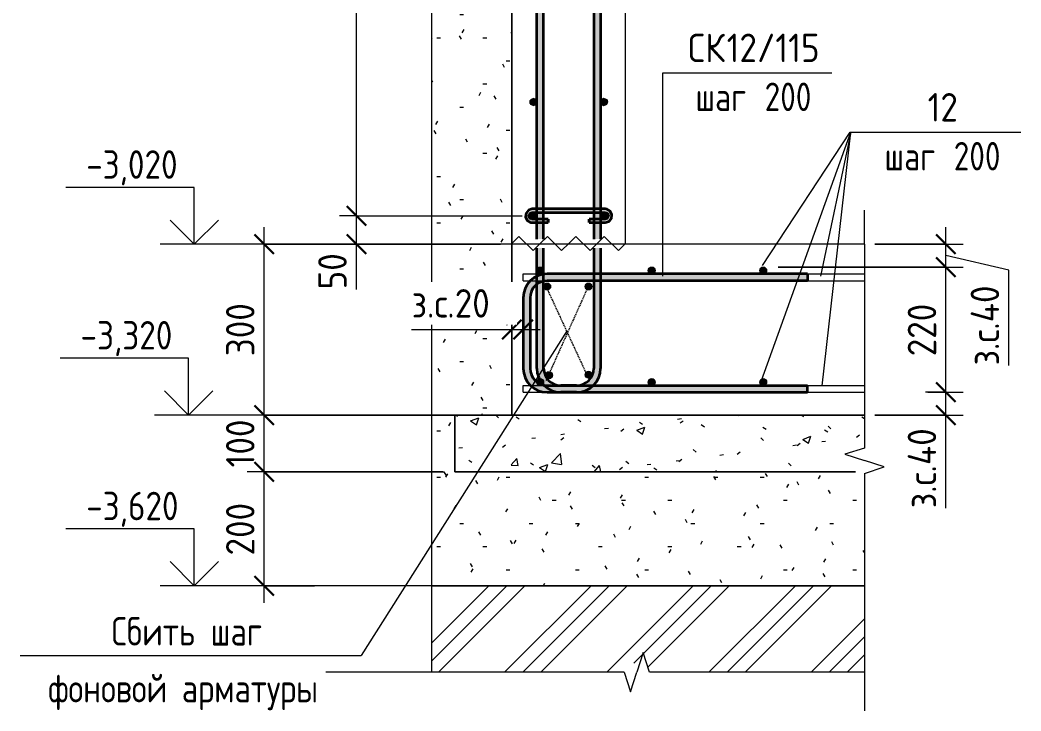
# Model space of a CAD drawing. Header units: millimetres. Extents: x -6516 to 17647, y -4389 to 6814.
# Drawn here: x 13335 to 15095, y -3840 to -2626 of the extents above; entities that cross this region are included whole.
import ezdxf

# ---------------------------------------------------------------- set-up
doc = ezdxf.new("R2010")
doc.units = ezdxf.units.MM
doc.linetypes.add('01 Штриховая _2 мм_', pattern=[3, 2, -1])
for name, color, linetype, lineweight in [('AA_Dim', 7, 'Continuous', 9), ('AA_Dim-20', 7, 'Continuous', 9), ('AA_Linii', 7, 'Continuous', 9), ('AA_Oformlenie', 7, 'Continuous', 9), ('AA_Vinoska', 7, 'Continuous', 9), ('AA_Visotnaya otmetka', 7, 'Continuous', 9), ('AF_Perekritie', 7, 'Continuous', 60), ('AF_Perekritie_Грунт', 253, 'Continuous', 20), ('AF_Stena_Опалубка', 253, 'Continuous', 20), ('KR_Armatura', 7, 'Continuous', 20), ('KR_Armatura_Tonkie', 7, 'Continuous', 20), ('KR_Fundament', 7, 'Continuous', 20), ('Генплан', 7, 'Continuous', 9)]:
    doc.layers.add(name, color=color, linetype=linetype, lineweight=lineweight)
doc.styles.add('GOST Common', font='GOST_Common.ttf', dxfattribs={"width": 0.85, "height": 50})
doc.styles.add('ISOCPEUR_1', font='isocpeur.TTF', dxfattribs={"width": 0.9, "height": 50})
doc.styles.add('ISOCPEUR_2', font='isocpeur.TTF', dxfattribs={"width": 0.85, "height": 50})
doc.styles.add('ISOCPEUR_3', font='isocpeur.TTF', dxfattribs={"width": 0.8, "height": 50})
doc.dimstyles.new('00_Точн_3_знака__прозр_', dxfattribs={"dimscale": 304.8, "dimtxt": 50.137748, "dimasz": 0.111549, "dimexe": 0.098425, "dimexo": 0.065617, "dimgap": 0.006562, "dimtad": 1, "dimdec": 3, "dimrnd": 0.001, "dimdsep": 46, "dimtxsty": 'ISOCPEUR_1', "dimblk1": 'OBLIQUE', "dimblk2": 'OBLIQUE', "dimsah": 1, "dimcen": 0.09, "dimdle": 0.098425, "dimazin": 0, "dimtfac": 1, "dimtdec": 4, "dimtix": 1, "dimtmove": 1, "dimatfit": 3, "dimfxl": 1, "dimtvp": 1, "dimtolj": 1, "dimtzin": 0, "dimlwd": 18, "dimlwe": 18, "dimarcsym": 2})
doc.dimstyles.new('00_Точн_3_знака__прозр__1', dxfattribs={"dimscale": 304.8, "dimtxt": 50.137748, "dimasz": 0.111549, "dimexe": 0.098425, "dimexo": 0.065617, "dimgap": 0.006562, "dimtad": 1, "dimdec": 3, "dimrnd": 0.001, "dimdsep": 46, "dimtxsty": 'ISOCPEUR_1', "dimblk1": 'OBLIQUE', "dimblk2": 'OBLIQUE', "dimsah": 1, "dimcen": 0.09, "dimdle": 0.098425, "dimazin": 0, "dimtfac": 1, "dimtdec": 4, "dimtix": 1, "dimtmove": 0, "dimatfit": 3, "dimfxl": 1, "dimtvp": 1, "dimtolj": 1, "dimtzin": 0, "dimlwd": 18, "dimlwe": 18, "dimarcsym": 2})
doc.dimstyles.new('01_Точн_3_знака__непрозр_', dxfattribs={"dimscale": 304.8, "dimtxt": 50.137748, "dimasz": 0.111549, "dimexe": 0.098425, "dimexo": 0.065617, "dimgap": 0.019685, "dimtad": 1, "dimdec": 3, "dimrnd": 0.001, "dimdsep": 46, "dimtxsty": 'ISOCPEUR_1', "dimblk1": 'OBLIQUE', "dimblk2": 'OBLIQUE', "dimsah": 1, "dimcen": 0.09, "dimdle": 0.098425, "dimazin": 0, "dimtfac": 1, "dimtdec": 4, "dimtix": 1, "dimtmove": 1, "dimatfit": 3, "dimfxl": 1, "dimtvp": 1, "dimtfill": 1, "dimtolj": 1, "dimtzin": 0, "dimlwd": 18, "dimlwe": 18, "dimarcsym": 2})
doc.dimstyles.new('05_Округл_1мм__прозр_', dxfattribs={"dimscale": 304.8, "dimtxt": 50.137748, "dimasz": 0.111549, "dimexe": 0.098425, "dimexo": 0.065617, "dimgap": 0.006562, "dimtad": 1, "dimdec": 0, "dimdsep": 46, "dimtxsty": 'ISOCPEUR_1', "dimblk1": 'OBLIQUE', "dimblk2": 'OBLIQUE', "dimsah": 1, "dimcen": 0.09, "dimdle": 0.098425, "dimazin": 0, "dimtfac": 1, "dimtdec": 4, "dimtix": 1, "dimtmove": 0, "dimatfit": 3, "dimfxl": 1, "dimtvp": 1, "dimtolj": 1, "dimtzin": 0, "dimlwd": 18, "dimlwe": 18, "dimarcsym": 2})
doc.dimstyles.new('05_Округл_1мм__прозр__1', dxfattribs={"dimscale": 304.8, "dimtxt": 50.137748, "dimasz": 0.111549, "dimexe": 0.098425, "dimexo": 0.065617, "dimgap": 0.006562, "dimtad": 1, "dimdec": 0, "dimdsep": 46, "dimtxsty": 'ISOCPEUR_1', "dimblk1": 'OBLIQUE', "dimblk2": 'OBLIQUE', "dimsah": 1, "dimcen": 0.09, "dimdle": 0.098425, "dimazin": 0, "dimtfac": 1, "dimtdec": 4, "dimtix": 1, "dimtmove": 1, "dimatfit": 3, "dimfxl": 1, "dimtvp": 1, "dimtolj": 1, "dimtzin": 0, "dimlwd": 18, "dimlwe": 18, "dimarcsym": 2})

# ---------------------------------------------------------------- blocks, each defined once
blk = doc.blocks.new('Грунт - Грунт-3679763-КР_РЗ_Арм_3')
at = {"layer": 'Генплан'}
h = blk.add_hatch(dxfattribs=at)
h.set_pattern_fill('FP_17', color=256, style=0, pattern_type=2)
h.set_pattern_definition([(45, (-23618.24, -300), (-89.8026, 89.8026), []), (45, (-23586.49, -300), (0, 179.605), []), (45, (-23649.99, -300), (0, 179.605), [])])
h.paths.add_polyline_path([(-22610.4, -3771.9), (-22272.6, -3771.9), (-22272.6, -3756.2), (-22250.1, -3756.2), (-22250.1, -3771.9), (-22239.1, -3737.2), (-22228.1, -3771.9), (-21850.1, -3771.9), (-21850.1, -3620), (-22610.4, -3620), (-22610.4, -3744.5)])
blk.add_line((-21850.1, -3620), (-22610.4, -3620), dxfattribs=at)
blk = doc.blocks.new('350_Шпилька массив _НесАрм_РабПлоск_ - 350_Шпилька массив _НесАрм_РабПлоск_-3968515-КР_РЗ_Арм_3')
at = {"layer": 'KR_Armatura_Tonkie', "lineweight": 35}
for points in [[(-22434.1, -2981.9), (-22434.1, -2976), (-22439.3, -2973), (-22439.3, -2967), (-22434.1, -2963.9), (-22434.1, -2958.2), (-22437.7, -2959.5), (-22442.5, -2961.6), (-22446.1, -2970), (-22442.5, -2978.5), (-22434.9, -2981.6)], [(-22344.4, -2964), (-22306.1, -2963.9), (-22306.1, -2958), (-22434.1, -2958.2), (-22434.1, -2964), (-22409.1, -2964)], [(-22306.1, -2981.9), (-22302.2, -2980.4), (-22297.6, -2978.5), (-22294.1, -2970), (-22297.6, -2961.6), (-22306.1, -2958.2), (-22306.1, -2964), (-22300.9, -2967), (-22300.9, -2973), (-22306.1, -2976.2), (-22306.1, -2981.6)], [(-22414.1, -2982), (-22406.3, -2981.9), (-22406.3, -2976), (-22434.1, -2976.2), (-22434.1, -2982), (-22426.1, -2982)], [(-22326.1, -2982), (-22306.1, -2981.9), (-22306.1, -2976), (-22333.8, -2976.2), (-22333.8, -2982)]]:
    blk.add_hatch(color=256, dxfattribs=at).paths.add_polyline_path(points)
for p, q in [((-22426.1, -2958), (-22434.1, -2958)), ((-22434.1, -2964), (-22426.1, -2964)), ((-22414.1, -2958), (-22426.1, -2958)), ((-22426.1, -2964), (-22414.1, -2964)), ((-22326.1, -2958), (-22414.1, -2958)), ((-22414.1, -2964), (-22326.1, -2964)), ((-22314.1, -2958), (-22326.1, -2958)), ((-22326.1, -2964), (-22314.1, -2964)), ((-22306.1, -2958), (-22314.1, -2958)), ((-22314.1, -2964), (-22306.1, -2964)), ((-22426.1, -2976), (-22434.1, -2976)), ((-22434.1, -2982), (-22426.1, -2982)), ((-22414.1, -2976), (-22426.1, -2976)), ((-22426.1, -2982), (-22414.1, -2982)), ((-22406.3, -2976), (-22414.1, -2976)), ((-22414.1, -2982), (-22406.3, -2982)), ((-22406.3, -2976), (-22406.3, -2982)), ((-22406.3, -2980.4), (-22406.3, -2976.2)), ((-22406.3, -2981.9), (-22406.3, -2980.5)), ((-22326.1, -2976), (-22333.8, -2976)), ((-22333.8, -2982), (-22333.8, -2976)), ((-22333.8, -2976.2), (-22333.8, -2980.4)), ((-22333.8, -2980.5), (-22333.8, -2981.9)), ((-22333.8, -2982), (-22326.1, -2982)), ((-22314.1, -2976), (-22326.1, -2976)), ((-22326.1, -2982), (-22314.1, -2982)), ((-22306.1, -2976), (-22314.1, -2976)), ((-22314.1, -2982), (-22306.1, -2982))]:
    blk.add_line(p, q, dxfattribs=at)
at = {"layer": 'KR_Armatura_Tonkie', "lineweight": 35, "flags": 128}
for points in [[(-22434.1, -2958), (-22440.6, -2960), (-22445, -2965.1), (-22445.9, -2971.9), (-22443, -2978), (-22437.3, -2981.6), (-22434.1, -2982)], [(-22434.1, -2976), (-22438.4, -2974.2), (-22440.1, -2969.7), (-22438, -2965.5), (-22434.1, -2964)], [(-22306.1, -2982), (-22299.5, -2980.1), (-22295.1, -2975), (-22294.2, -2968.2), (-22297.1, -2962.1), (-22302.8, -2958.5), (-22306.1, -2958)], [(-22306.1, -2964), (-22301.7, -2965.9), (-22300.1, -2970.4), (-22302.2, -2974.6), (-22306.1, -2976)]]:
    blk.add_lwpolyline(points, dxfattribs=at)
blk = doc.blocks.new('011_ЛинияОбрыва _ЭлУзла_Линия_ - Тип 1-3964030-КР_РЗ_Арм_3')
at = {"layer": 'AA_Oformlenie'}
blk.add_line((-22610.4, -3771.9), (-22610.4, -1998.2), dxfattribs=at)
blk = doc.blocks.new('011_ЛинияОбрыва _ЭлУзла_Линия_ - Тип 1-3824937-КР_РЗ_Арм_3')
at = {"layer": 'AA_Oformlenie'}
for p, q in [((-22272.6, -3771.9), (-22770.1, -3771.9)), ((-21850.1, -3771.9), (-22228.1, -3771.9))]:
    blk.add_line(p, q, dxfattribs=at)
blk = doc.blocks.new('011_ЛинияОбрыва _ЭлУзла_Линия_ - Тип 1-3964239-КР_РЗ_Арм_3')
at = {"layer": 'AA_Oformlenie'}
for p, q in [((-21850.1, -3020), (-21850.1, -3378)), ((-21850.1, -3422.5), (-21850.1, -3780))]:
    blk.add_line(p, q, dxfattribs=at)
blk = doc.blocks.new('Последовательность узлов - 3мм масшт20 маскировка-904226-КР_РЗ_Арм_3')
at = {"layer": 'AA_Oformlenie'}
for p, q in [((-22470.1, -3018.8), (-22457.6, -3006.2)), ((-22457.6, -3006.2), (-22432.6, -3031.2)), ((-22420.1, -3018.8), (-22407.6, -3006.2)), ((-22407.6, -3006.2), (-22382.6, -3031.2)), ((-22370.1, -3018.8), (-22357.6, -3006.2)), ((-22357.6, -3006.2), (-22332.6, -3031.2)), ((-22320.1, -3018.8), (-22307.6, -3006.2)), ((-22307.6, -3006.2), (-22282.6, -3031.2)), ((-22420.1, -3018.8), (-22432.6, -3031.2)), ((-22370.1, -3018.8), (-22382.6, -3031.2)), ((-22320.1, -3018.8), (-22332.6, -3031.2)), ((-22270.1, -3018.8), (-22282.6, -3031.2))]:
    blk.add_line(p, q, dxfattribs=at)
blk = doc.blocks.new('DIMBLOCK101-КР_РЗ_Арм_3')
at = {"layer": 'AA_Dim-20', "lineweight": 30}
for p, q in [((13926.7, -2970), (13909.7, -2953)), ((13926.7, -2970), (13943.7, -2987)), ((13926.7, -3020), (13909.7, -3003)), ((13926.7, -3020), (13943.7, -3037))]:
    blk.add_line(p, q, dxfattribs=at)
at = {"layer": 'AA_Dim-20', "lineweight": 18}
for p, q in [((13926.7, -2970), (13896.7, -2970)), ((13926.7, -3050), (13926.7, -2970)), ((13926.7, -2970), (14217.9, -2970)), ((13926.7, -3016.9), (13926.7, -2995)), ((13926.7, -3020), (13896.7, -3020)), ((13926.7, -3099.3), (13926.7, -3016.9)), ((13926.7, -3020), (14179.9, -3020))]:
    blk.add_line(p, q, dxfattribs=at)
at = {"layer": 'AA_Dim-20', "color": 0, "lineweight": 18, "insert": (13859.6, -3099.3), "char_height": 50, "width": 74.923, "attachment_point": 1, "rotation": 90, "line_spacing_factor": 1.135194, "style": 'ISOCPEUR_1'}
blk.add_mtext('50', dxfattribs=at)
blk = doc.blocks.new('_None')
blk = doc.blocks.new('DIMBLOCK102-КР_РЗ_Арм_3')
at = {"layer": 'AA_Dim-20', "lineweight": 30}
for p, q in [((13926.7, 130), (13909.7, 147)), ((13926.7, 130), (13943.7, 113)), ((13926.7, 30), (13909.7, 47)), ((13926.7, 30), (13943.7, 13)), ((13926.7, -2970), (13909.7, -2953)), ((13926.7, -2970), (13943.7, -2987))]:
    blk.add_line(p, q, dxfattribs=at)
at = {"layer": 'AA_Dim-20', "lineweight": 18}
for p, q in [((13926.7, 130), (13896.7, 130)), ((13926.7, 130), (14217.9, 130)), ((13926.7, 30), (13896.7, 30)), ((13926.7, -2970), (13926.7, 30)), ((13926.7, 30), (14217.9, 30)), ((13926.7, -2970), (13896.7, -2970)), ((13926.7, -2970), (14217.9, -2970))]:
    blk.add_line(p, q, dxfattribs=at)
at = {"layer": 'AA_Dim-20', "color": 0, "lineweight": 18, "insert": (13859.6, -1637), "char_height": 50, "width": 400.724, "attachment_point": 1, "rotation": 90, "line_spacing_factor": 1.135194, "style": 'ISOCPEUR_1'}
blk.add_mtext('15х200=3000', dxfattribs=at)
blk = doc.blocks.new('DIMBLOCK106-КР_РЗ_Арм_3')
at = {"layer": 'AA_Dim-20', "lineweight": 30}
for p, q in [((14963.1, -3280), (14946.1, -3263)), ((14963.1, -3280), (14980.1, -3297)), ((14963.1, -3320), (14946.1, -3303)), ((14963.1, -3320), (14980.1, -3337))]:
    blk.add_line(p, q, dxfattribs=at)
at = {"layer": 'AA_Dim-20', "lineweight": 18}
for p, q in [((14963.1, -3280), (14927.1, -3280)), ((14931.1, -3280), (14993.1, -3280)), ((14963.1, -3350), (14963.1, -3280)), ((14963.1, -3316.2), (14963.1, -3300)), ((14838.2, -3320), (14993.1, -3320)), ((14963.1, -3320), (14838.2, -3320)), ((14963.1, -3483.7), (14963.1, -3316.2))]:
    blk.add_line(p, q, dxfattribs=at)
at = {"layer": 'AA_Dim-20', "color": 0, "lineweight": 18, "insert": (14895.9, -3483.7), "char_height": 50, "width": 177.09, "attachment_point": 1, "rotation": 90, "line_spacing_factor": 1.135194, "style": 'ISOCPEUR_1'}
blk.add_mtext('з.с.40', dxfattribs=at)
blk = doc.blocks.new('_Oblique')
at = {"color": 0, "linetype": 'ByBlock', "lineweight": -2}
blk.add_line((-0.5, -0.5), (0.5, 0.5), dxfattribs=at)
blk = doc.blocks.new('DIMBLOCK107-КР_РЗ_Арм_3')
at = {"layer": 'AA_Dim-20', "lineweight": 30}
for p, q in [((14963.1, -3060), (14946.1, -3043)), ((14963.1, -3060), (14980.1, -3077)), ((14963.1, -3280), (14946.1, -3263)), ((14963.1, -3280), (14980.1, -3297))]:
    blk.add_line(p, q, dxfattribs=at)
at = {"layer": 'AA_Dim-20', "lineweight": 18}
for p, q in [((14667.9, -3060), (14993.1, -3060)), ((14963.1, -3060), (14667.9, -3060)), ((14963.1, -3280), (14963.1, -3060)), ((14963.1, -3280), (14927.1, -3280)), ((14931.1, -3280), (14993.1, -3280))]:
    blk.add_line(p, q, dxfattribs=at)
at = {"layer": 'AA_Dim-20', "color": 0, "lineweight": 18, "insert": (14895.9, -3216.8), "char_height": 50, "width": 112.384, "attachment_point": 1, "rotation": 90, "line_spacing_factor": 1.135194, "style": 'ISOCPEUR_1'}
blk.add_mtext('220', dxfattribs=at)
blk = doc.blocks.new('DIMBLOCK108-КР_РЗ_Арм_3')
at = {"layer": 'AA_Dim-20', "lineweight": 18}
for p, q in [((14963.1, -3060), (14963.1, -2990)), ((14838.2, -3020), (14993.1, -3020)), ((14963.1, -3020), (14838.2, -3020)), ((15073.7, -3065.3), (14963.1, -3040)), ((14667.9, -3060), (14993.1, -3060)), ((14963.1, -3060), (14667.9, -3060)), ((15073.7, -3232.8), (15073.7, -3065.3))]:
    blk.add_line(p, q, dxfattribs=at)
at = {"layer": 'AA_Dim-20', "lineweight": 30}
for p, q in [((14963.1, -3020), (14946.1, -3003)), ((14963.1, -3020), (14980.1, -3037)), ((14963.1, -3060), (14946.1, -3043)), ((14963.1, -3060), (14980.1, -3077))]:
    blk.add_line(p, q, dxfattribs=at)
at = {"layer": 'AA_Dim-20', "color": 0, "lineweight": 18, "insert": (15006.6, -3232.8), "char_height": 50, "width": 177.09, "attachment_point": 1, "rotation": 90, "line_spacing_factor": 1.135194, "style": 'ISOCPEUR_1'}
blk.add_mtext('з.с.40', dxfattribs=at)
blk = doc.blocks.new('DIMBLOCK109-КР_РЗ_Арм_3')
at = {"layer": 'AA_Dim-20', "lineweight": 30}
for p, q in [((13764.6, -3420), (13747.6, -3403)), ((13764.6, -3420), (13781.6, -3437)), ((13764.6, -3620), (13747.6, -3603)), ((13764.6, -3620), (13781.6, -3637))]:
    blk.add_line(p, q, dxfattribs=at)
at = {"layer": 'AA_Dim-20', "lineweight": 18}
for p, q in [((14079.9, -3420), (13734.6, -3420)), ((13764.6, -3650), (13764.6, -3420)), ((13764.6, -3420), (14079.9, -3420)), ((13849.4, -3620), (13734.6, -3620)), ((13764.6, -3620), (13853.3, -3620))]:
    blk.add_line(p, q, dxfattribs=at)
at = {"layer": 'AA_Dim-20', "color": 0, "lineweight": 18, "insert": (13697.5, -3566.8), "char_height": 50, "width": 112.384, "attachment_point": 1, "rotation": 90, "line_spacing_factor": 1.135194, "style": 'ISOCPEUR_1'}
blk.add_mtext('200', dxfattribs=at)
blk = doc.blocks.new('DIMBLOCK110-КР_РЗ_Арм_3')
at = {"layer": 'AA_Dim-20', "lineweight": 30}
for p, q in [((13764.6, -3320), (13747.6, -3303)), ((13764.6, -3320), (13781.6, -3337)), ((13764.6, -3420), (13747.6, -3403)), ((13764.6, -3420), (13781.6, -3437))]:
    blk.add_line(p, q, dxfattribs=at)
at = {"layer": 'AA_Dim-20', "lineweight": 18}
for p, q in [((14179.9, -3320), (13734.6, -3320)), ((13764.6, -3420), (13764.6, -3320)), ((13764.6, -3320), (14179.9, -3320)), ((14079.9, -3420), (13734.6, -3420)), ((13764.6, -3420), (14079.9, -3420))]:
    blk.add_line(p, q, dxfattribs=at)
at = {"layer": 'AA_Dim-20', "color": 0, "lineweight": 18, "insert": (13697.5, -3412.1), "char_height": 50, "width": 101.032, "attachment_point": 1, "rotation": 90, "line_spacing_factor": 1.135194, "style": 'ISOCPEUR_1'}
blk.add_mtext('100', dxfattribs=at)
blk = doc.blocks.new('DIMBLOCK111-КР_РЗ_Арм_3')
at = {"layer": 'AA_Dim-20', "lineweight": 18}
for p, q in [((13764.6, -3320), (13764.6, -2990)), ((14179.9, -3020), (13734.6, -3020)), ((13764.6, -3020), (14179.9, -3020)), ((14179.9, -3320), (13734.6, -3320)), ((13764.6, -3320), (14179.9, -3320))]:
    blk.add_line(p, q, dxfattribs=at)
at = {"layer": 'AA_Dim-20', "lineweight": 30}
for p, q in [((13764.6, -3020), (13747.6, -3003)), ((13764.6, -3020), (13781.6, -3037)), ((13764.6, -3320), (13747.6, -3303)), ((13764.6, -3320), (13781.6, -3337))]:
    blk.add_line(p, q, dxfattribs=at)
at = {"layer": 'AA_Dim-20', "color": 0, "lineweight": 18, "insert": (13697.5, -3216.8), "char_height": 50, "width": 112.384, "attachment_point": 1, "rotation": 90, "line_spacing_factor": 1.135194, "style": 'ISOCPEUR_1'}
blk.add_mtext('300', dxfattribs=at)
blk = doc.blocks.new('Высотные отметки - Стрелка вверх-400292-КР_РЗ_Арм_3')
at = {"layer": 'AA_Vinoska'}
for p, q in [((-23028.3, -2920), (-23254.3, -2920)), ((-23028.3, -3020), (-23028.3, -2920)), ((-23028.3, -3020), (-23070.7, -2977.6)), ((-23028.3, -3020), (-22985.9, -2977.6)), ((-22968.3, -3020), (-23088.3, -3020))]:
    blk.add_line(p, q, dxfattribs=at)
blk = doc.blocks.new('042_М_Арматуры - Диам длина поз _ Шаг-2260295-КР_РЗ_Арм_3')
at = {"layer": 'AA_Vinoska'}
blk.add_line((-22187.4, -2718.9), (-21907.4, -2718.9), dxfattribs=at)
blk = doc.blocks.new('010_Текст с выноской - Текст 2 строки-3938426-КР_РЗ_Арм_3')
at = {"layer": 'AA_Vinoska'}
blk.add_line((-23334.6, -3742.6), (-22734.6, -3742.6), dxfattribs=at)
blk = doc.blocks.new('DIMBLOCK112-КР_РЗ_Арм_3')
at = {"layer": 'AA_Dim-20', "lineweight": 30}
for p, q in [((14199.9, -3169.9), (14216.9, -3152.9)), ((14219.9, -3169.9), (14236.9, -3152.9)), ((14199.9, -3169.9), (14182.9, -3186.9)), ((14219.9, -3169.9), (14202.9, -3186.9))]:
    blk.add_line(p, q, dxfattribs=at)
at = {"layer": 'AA_Dim-20', "lineweight": 18}
for p, q in [((14199.9, -3165.9), (14199.9, -3199.9)), ((14199.9, -3169.9), (14199.9, -3165.9)), ((14219.9, -3165.9), (14219.9, -3199.9)), ((14219.9, -3169.9), (14219.9, -3165.9)), ((14023.8, -3169.9), (14187.6, -3169.9)), ((14169.9, -3169.9), (14249.9, -3169.9)), ((14187.6, -3169.9), (14209.9, -3169.9))]:
    blk.add_line(p, q, dxfattribs=at)
at = {"layer": 'AA_Dim-20', "color": 0, "lineweight": 18, "insert": (14023.8, -3098.8), "char_height": 50, "width": 172.55, "attachment_point": 1, "line_spacing_factor": 1.135194, "style": 'ISOCPEUR_1', "bg_fill": 3, "box_fill_scale": 1.25, "bg_fill_color": 256, "bg_fill_true_color": 13158600, "bg_fill_transparency": 0}
blk.add_mtext('з.с.20', dxfattribs=at)

msp = doc.modelspace()

# ---------------------------------------------------------------- hatches: boundary and pattern name
at = {"layer": 'AF_Perekritie', "lineweight": 9}
h = msp.add_hatch(dxfattribs=at)
h.set_pattern_fill('FP_18', color=256, style=0, pattern_type=2)
h.set_pattern_definition([(50, (13051.7, -300), (145.7474, -12.7507), [15.24, -167.64]), (355, (13051.7, -300), (-28.194, 152.846), [12.192, -134.112]), (100.451, (13063.84, -301.06), (117.554, 140.094), [12.952, -142.472]), (46.184, (13051.7, -259.36), (216.8635, -33.634), [22.86, -251.46]), (96.636, (13069.77, -262.16), (189.922, 197.942), [19.428, -213.708]), (351.184, (13051.7, -259.36), (189.925, 197.94), [18.288, -201.168]), (21, (13072.01, -269.52), (121.292, -81.8118), [15.24, -167.64]), (326, (13072.01, -269.52), (49.442, 147.351), [12.192, -134.112]), (71.451, (13082.12, -276.34), (170.734, 65.5375), [12.952, -142.472]), (37.5, (13051.695, -300), (2.4709, 67.6435), [6.706, -125.781, 6.706, -129.438, -134.62]), (37.5, (13051.695, -300), (2.4709, 67.6435), [-268.63, 6.706, -127.914]), (7.5, (13051.695, -300), (53.4554, 80.144), [6.706, -70.917, 6.706, -122.733, -51.308]), (7.5, (13051.695, -300), (53.4554, 80.144), [-207.061, 6.706, -44.602]), (327.5, (13006.38, -300), (108.4723, -4.58285), [6.706, -44.094, 6.706, -151.79, -210.312]), (327.5, (13006.38, -300), (108.4723, -4.58285), [-209.296, 6.706, -203.606]), (317.5, (12986.06, -300), (118.503, 20.3417), [6.706, -59.334, 6.706, -98.552, -149.352]), (317.5, (12986.06, -300), (118.503, 20.3417), [-171.298, 6.706, -142.646])])
h.paths.add_polyline_path([(14804.173, -3420), (14804.173, -3400), (14819.8741, -3400), (14785.2331, -3389), (14819.8741, -3378), (14819.8741, -3320), (14099.8741, -3320), (14099.8741, -3420), (14785.2331, -3420)])
at = {"layer": 'KR_Armatura', "lineweight": 9}
h = msp.add_hatch(color=256, dxfattribs=at)
edge = h.paths.add_edge_path()
edge.add_arc((14237.8741, -2770), 6, 0, 360)
for points in [[(14237.8741, -2776), (14243.0702, -2773), (14243.0702, -2767), (14237.8741, -2764), (14232.6779, -2767), (14232.6779, -2773)], [(14361.8741, -2776), (14367.0702, -2773), (14367.0702, -2767), (14361.8741, -2764), (14356.6779, -2767), (14356.6779, -2773)], [(14237.8741, -2976), (14243.0702, -2973), (14243.0702, -2967), (14237.8741, -2964), (14232.6779, -2967), (14232.6779, -2973)], [(14361.8741, -2976), (14367.0702, -2973), (14367.0702, -2967), (14361.8741, -2964), (14356.6779, -2967), (14356.6779, -2973), (14357.8552, -2973.6797)], [(14246.8741, -3071.1962), (14252.8741, -3071.1962), (14255.8741, -3066), (14252.8741, -3060.8038), (14246.8741, -3060.8038), (14243.8741, -3066)], [(14442.87, -3071.1962), (14448.87, -3071.1962), (14451.87, -3066), (14448.87, -3060.8038), (14442.87, -3060.8038), (14439.87, -3066)], [(14638.8659, -3071.1962), (14644.8659, -3071.1962), (14647.8659, -3066), (14644.8659, -3060.8038), (14638.8659, -3060.8038), (14635.8659, -3066)], [(14259.1677, -3099.3096), (14265.1677, -3099.3096), (14268.1677, -3094.1135), (14265.1677, -3088.9173), (14259.1677, -3088.9173), (14256.1677, -3094.1135)], [(14262.2386, -3255.3258), (14268.2386, -3255.3258), (14271.2386, -3250.1296), (14268.2386, -3244.9334), (14262.2386, -3244.9334), (14259.2386, -3250.1296)], [(14246.8741, -3267.1962), (14252.8741, -3267.1962), (14255.8741, -3262), (14252.8741, -3256.8038), (14246.8741, -3256.8038), (14243.8741, -3262)], [(14442.87, -3267.1962), (14448.87, -3267.1962), (14451.87, -3262), (14448.87, -3256.8038), (14442.87, -3256.8038), (14439.87, -3262)], [(14638.8659, -3267.1962), (14644.8659, -3267.1962), (14647.8659, -3262), (14644.8659, -3256.8038), (14638.8659, -3256.8038), (14635.8659, -3262)]]:
    msp.add_hatch(color=256, dxfattribs=at).paths.add_polyline_path(points)
h = msp.add_hatch(color=256, dxfattribs=at)
edge = h.paths.add_edge_path()
edge.add_arc((14361.8741, -2770), 6, 0, 360)
h = msp.add_hatch(color=256, dxfattribs=at)
edge = h.paths.add_edge_path()
edge.add_arc((14237.8741, -2970), 6, 0, 360)
h = msp.add_hatch(color=256, dxfattribs=at)
edge = h.paths.add_edge_path()
edge.add_arc((14361.8741, -2970), 6, 0, 360)
h = msp.add_hatch(color=256, dxfattribs=at)
edge = h.paths.add_edge_path()
edge.add_arc((14249.8741, -3066), 6, 0, 360)
h = msp.add_hatch(color=256, dxfattribs=at)
edge = h.paths.add_edge_path()
edge.add_arc((14445.87, -3066), 6, 0, 360)
h = msp.add_hatch(color=256, dxfattribs=at)
edge = h.paths.add_edge_path()
edge.add_arc((14641.8659, -3066), 6, 0, 360)
h = msp.add_hatch(color=256, dxfattribs=at)
edge = h.paths.add_edge_path()
edge.add_arc((14262.1677, -3094.1135), 6, 0, 360)
h = msp.add_hatch(color=256, dxfattribs=at)
edge = h.paths.add_edge_path()
edge.add_arc((14265.2386, -3250.1296), 6, 0, 360)
h = msp.add_hatch(color=256, dxfattribs=at)
edge = h.paths.add_edge_path()
edge.add_arc((14249.8741, -3262), 6, 0, 360)
h = msp.add_hatch(color=256, dxfattribs=at)
edge = h.paths.add_edge_path()
edge.add_arc((14445.87, -3262), 6, 0, 360)
h = msp.add_hatch(color=256, dxfattribs=at)
edge = h.paths.add_edge_path()
edge.add_arc((14641.8659, -3262), 6, 0, 360)
at = {"layer": 'KR_Armatura_Tonkie', "transparency": 33554432}
h = msp.add_hatch(color=250, dxfattribs=at)
h.paths.add_polyline_path([(14243.8741, -3238), (14255.8741, -3238), (14255.8741, -3026.75), (14243.8741, -3026.75), (14243.8741, -3153.7526)])
h.paths.add_polyline_path([(14249.8741, -3010.75), (14255.8741, -3010.75), (14255.8741, 270), (14243.8741, 270), (14243.8741, -3010.75)])
h = msp.add_hatch(color=256, dxfattribs=at)
h.paths.add_polyline_path([(14355.8741, -3238), (14355.8741, -3026.75), (14343.8741, -3026.75), (14343.8741, -3238)])
h.paths.add_polyline_path([(14355.8741, -3010.75), (14355.8741, 270), (14343.8741, 270), (14343.8741, -3010.75), (14349.8741, -3010.75)])
at = {"layer": 'KR_Armatura_Tonkie'}
for color, points in [(250, [(14231.8741, -3114), (14232.8963, -3106.2354), (14235.8933, -3099), (14240.6609, -3092.7868), (14246.8741, -3088.0192), (14254.1095, -3085.0222), (14261.8741, -3084), (14261.8741, -3072), (14251.0037, -3073.4311), (14240.8741, -3077.6269), (14232.1756, -3084.3015), (14225.501, -3093), (14221.3052, -3103.1296), (14219.8741, -3114)]), (256, [(14390.1796, -3084), (14719.8741, -3084), (14719.8741, -3072), (14261.8741, -3072), (14261.8741, -3084)]), (256, [(14331.6677, -3099.3096), (14337.6677, -3099.3096), (14340.6677, -3094.1135), (14337.6677, -3088.9173), (14331.6677, -3088.9173), (14328.6677, -3094.1135)]), (250, [(14219.8741, -3238), (14231.8741, -3238), (14231.8741, -3114), (14219.8741, -3114), (14219.8741, -3153.7526)]), (250, [(14261.8741, -3280), (14261.8741, -3268), (14254.1095, -3266.9778), (14246.8741, -3263.9808), (14240.6609, -3259.2132), (14235.8933, -3253), (14232.8963, -3245.7646), (14231.8741, -3238), (14219.8741, -3238), (14221.3052, -3248.8704), (14225.501, -3259), (14232.1756, -3267.6985), (14240.8741, -3274.3731), (14251.0037, -3278.5689)]), (256, [(14335.0873, -3254.3096), (14337.6677, -3254.3096), (14340.6677, -3249.1135), (14337.6677, -3243.9173), (14331.6677, -3243.9173), (14328.6677, -3249.1135), (14331.6677, -3254.3096)]), (250, [(14261.8741, -3280), (14719.8741, -3280), (14719.8741, -3268), (14261.8741, -3268)])]:
    msp.add_hatch(color=color, dxfattribs=at).paths.add_polyline_path(points)
h = msp.add_hatch(color=256, dxfattribs=at)
edge = h.paths.add_edge_path()
edge.add_arc((14334.6677, -3094.1135), 6, 0, 360)
at = {"layer": 'KR_Armatura_Tonkie', "transparency": 33554432}
for points in [[(14285.8741, -3280), (14285.8741, -3268), (14278.1095, -3266.9778), (14270.8741, -3263.9808), (14264.6609, -3259.2132), (14259.8933, -3253), (14256.8963, -3245.7646), (14255.8741, -3238), (14243.8741, -3238), (14245.3052, -3248.8704), (14249.501, -3259), (14256.1756, -3267.6985), (14264.8741, -3274.3731), (14275.0037, -3278.5689)], [(14313.8741, -3280), (14324.7445, -3278.5689), (14334.8741, -3274.3731), (14343.5726, -3267.6985), (14350.2471, -3259), (14354.443, -3248.8704), (14355.8741, -3238), (14343.8741, -3238), (14342.8518, -3245.7646), (14339.8548, -3253), (14335.0873, -3259.2132), (14328.8741, -3263.9808), (14321.6386, -3266.9778), (14313.8741, -3268)], [(14313.8741, -3280), (14313.8741, -3268), (14285.8741, -3268), (14285.8741, -3280)]]:
    msp.add_hatch(color=250, dxfattribs=at).paths.add_polyline_path(points)
at = {"layer": 'KR_Armatura_Tonkie'}
h = msp.add_hatch(color=256, dxfattribs=at)
edge = h.paths.add_edge_path()
edge.add_arc((14334.6677, -3249.1135), 6, 0, 360)
at = {"layer": 'KR_Fundament', "lineweight": 9}
h = msp.add_hatch(dxfattribs=at)
h.set_pattern_fill('FP_19', color=256, style=0, pattern_type=2)
h.set_pattern_definition([(0, (13051.695, -300), (162.56, 40.64), [6.706, -115.214, 6.706, -115.214, -650.24]), (0, (13051.695, -300), (162.56, 40.64), [-243.84, 6.706, -237.134, 6.706, -115.214, -284.48]), (0, (13051.695, -300), (162.56, 40.64), [-609.6, 6.706, -74.574, 6.706, -196.494]), (120, (13112.655, -279.68), (-116.47527, 120.4611), [6.706, -115.214, 6.706, -765.454]), (120, (13112.655, -279.68), (-116.47527, 120.4611), [-128.626, -115.214, 6.706, -237.134, -406.4]), (120, (13112.655, -279.68), (-116.47527, 120.4611), [-487.68, 6.706, -115.214, 6.706, -277.774]), (120, (13112.655, -279.68), (-116.47527, 120.4611), [-616.306, -74.574, 6.706, -196.494]), (240, (13132.975, -198.4), (-46.08473, -161.1011), [6.706, -115.214, 6.706, -765.454]), (240, (13132.975, -198.4), (-46.08473, -161.1011), [-128.626, -115.214, 6.706, -237.134, -406.4]), (240, (13132.975, -198.4), (-46.08473, -161.1011), [-487.68, 6.706, -115.214, 6.706, -277.774]), (240, (13132.975, -198.4), (-46.08473, -161.1011), [-616.306, -74.574, 6.706, -196.494])])
h.paths.add_polyline_path([(14804.173, -3620), (14819.8741, -3620), (14819.8741, -3422.5235), (14804.173, -3422.5235), (14804.173, -3420), (14099.8741, -3420), (14099.8741, -3320), (14199.8741, -3320), (14199.8741, -80), (14059.5624, -80), (14059.5624, -1953.6654), (14075.2634, -1953.6654), (14075.2634, -1976.1888), (14059.5624, -1976.1888), (14094.2034, -1987.1888), (14059.5624, -1998.1888), (14059.5624, -3620)])

# ---------------------------------------------------------------- linework, layer by layer
at = {"layer": 'AA_Linii', "linetype": '01 Штриховая _2 мм_', "lineweight": 20}
for p, q in [((14259.5192, -3093.3155), (14334.5192, -3255.3417)), ((14334.5192, -3093.3155), (14259.5192, -3260.3576))]:
    msp.add_line(p, q, dxfattribs=at)
at = {"layer": 'AA_Vinoska'}
for p, q in [((14465.4393, -2718.9068), (14482.5827, -2718.9068)), ((14465.4393, -3075.9523), (14465.4393, -2718.9068)), ((14638.5842, -3259.1668), (14795.6783, -2823.2876)), ((14640.7562, -3057.0211), (14794.8258, -2823.2876)), ((14743.0723, -3075.9523), (14796.383, -2823.2876)), ((14745.4391, -3268.8496), (14795.9808, -2823.2876)), ((14794.8258, -2823.2876), (14814.9789, -2823.2876)), ((14795.6783, -2823.2876), (14814.9789, -2823.2876)), ((14795.9808, -2823.2876), (14814.9789, -2823.2876)), ((14796.383, -2823.2876), (14814.9789, -2823.2876)), ((14819.8741, -3020), (14819.8741, -2960)), ((14296.9668, -3171.6842), (13935.3224, -3742.6339)), ((14819.8741, -3378), (14785.2331, -3389)), ((14785.2331, -3389), (14819.8741, -3400)), ((14854.5341, -3411.2617), (14819.8741, -3400)), ((14819.8741, -3422.5235), (14854.5341, -3411.2617)), ((14430.8741, -3737.2224), (14419.8741, -3771.8634)), ((14441.8741, -3771.8634), (14430.8741, -3737.2224)), ((13899.8741, -3771.8634), (13872.988, -3771.8634)), ((14397.3506, -3771.8634), (14408.6123, -3806.5234)), ((14408.6123, -3806.5234), (14419.8741, -3771.8634)), ((14819.8741, -3780), (14819.8741, -3840))]:
    msp.add_line(p, q, dxfattribs=at)
at = {"layer": 'AA_Visotnaya otmetka'}
for p, q in [((13641.6555, -3020), (13641.6555, -3020)), ((14424.5714, -3020), (13641.6555, -3020)), ((13631.6608, -3320), (13631.6608, -3320)), ((14118.0681, -3320), (13631.6608, -3320)), ((13641.6555, -3620), (13641.6555, -3620)), ((14168.0415, -3620), (13641.6555, -3620))]:
    msp.add_line(p, q, dxfattribs=at)
at = {"layer": 'AF_Perekritie_Грунт'}
for p, q in [((14819.8741, -3320), (14099.8741, -3320)), ((14099.8741, -3320), (14099.8741, -3420)), ((14099.8741, -3420), (14804.173, -3420))]:
    msp.add_line(p, q, dxfattribs=at)
at = {"layer": 'AF_Stena_Опалубка'}
for p, q in [((14399.8741, -3020), (14399.8741, 300)), ((14199.8741, -80), (14199.8741, -3020))]:
    msp.add_line(p, q, dxfattribs=at)
at = {"layer": 'KR_Armatura', "lineweight": 9}
for p, q in [((14237.8741, -2764), (14232.6779, -2767)), ((14232.6779, -2767), (14232.6779, -2773)), ((14232.6779, -2773), (14237.8741, -2776)), ((14243.0702, -2767), (14237.8741, -2764)), ((14237.8741, -2776), (14243.0702, -2773)), ((14243.0702, -2773), (14243.0702, -2767)), ((14361.8741, -2764), (14356.6779, -2767)), ((14356.6779, -2767), (14356.6779, -2773)), ((14356.6779, -2773), (14361.8741, -2776)), ((14367.0702, -2767), (14361.8741, -2764)), ((14361.8741, -2776), (14367.0702, -2773)), ((14367.0702, -2773), (14367.0702, -2767)), ((14237.8741, -2964), (14232.6779, -2967)), ((14232.6779, -2967), (14232.6779, -2973)), ((14232.6779, -2973), (14237.8741, -2976)), ((14243.0702, -2967), (14237.8741, -2964)), ((14237.8741, -2976), (14243.0702, -2973)), ((14243.0702, -2973), (14243.0702, -2967)), ((14361.8741, -2964), (14356.6779, -2967)), ((14356.6779, -2967), (14356.6779, -2973)), ((14356.6779, -2973), (14357.8552, -2973.6797)), ((14357.8552, -2973.6797), (14361.8741, -2976)), ((14367.0702, -2967), (14361.8741, -2964)), ((14361.8741, -2976), (14367.0702, -2973)), ((14367.0702, -2973), (14367.0702, -2967)), ((14246.8741, -3060.8038), (14243.8741, -3066)), ((14252.8741, -3060.8038), (14246.8741, -3060.8038)), ((14255.8741, -3066), (14252.8741, -3060.8038)), ((14442.87, -3060.8038), (14439.87, -3066)), ((14448.87, -3060.8038), (14442.87, -3060.8038)), ((14451.87, -3066), (14448.87, -3060.8038)), ((14638.8659, -3060.8038), (14635.8659, -3066)), ((14644.8659, -3060.8038), (14638.8659, -3060.8038)), ((14647.8659, -3066), (14644.8659, -3060.8038)), ((14243.8741, -3066), (14246.8741, -3071.1962)), ((14246.8741, -3071.1962), (14252.8741, -3071.1962)), ((14252.8741, -3071.1962), (14255.8741, -3066)), ((14439.87, -3066), (14442.87, -3071.1962)), ((14442.87, -3071.1962), (14448.87, -3071.1962)), ((14448.87, -3071.1962), (14451.87, -3066)), ((14635.8659, -3066), (14638.8659, -3071.1962)), ((14638.8659, -3071.1962), (14644.8659, -3071.1962)), ((14644.8659, -3071.1962), (14647.8659, -3066)), ((14259.1677, -3088.9173), (14256.1677, -3094.1135)), ((14256.1677, -3094.1135), (14259.1677, -3099.3096)), ((14265.1677, -3088.9173), (14259.1677, -3088.9173)), ((14268.1677, -3094.1135), (14265.1677, -3088.9173)), ((14265.1677, -3099.3096), (14268.1677, -3094.1135)), ((14259.1677, -3099.3096), (14265.1677, -3099.3096)), ((14262.2386, -3244.9334), (14259.2386, -3250.1296)), ((14259.2386, -3250.1296), (14262.2386, -3255.3258)), ((14268.2386, -3244.9334), (14262.2386, -3244.9334)), ((14262.2386, -3255.3258), (14268.2386, -3255.3258)), ((14271.2386, -3250.1296), (14268.2386, -3244.9334)), ((14268.2386, -3255.3258), (14271.2386, -3250.1296)), ((14246.8741, -3256.8038), (14243.8741, -3262)), ((14243.8741, -3262), (14246.8741, -3267.1962)), ((14252.8741, -3256.8038), (14246.8741, -3256.8038)), ((14246.8741, -3267.1962), (14252.8741, -3267.1962)), ((14255.8741, -3262), (14252.8741, -3256.8038)), ((14252.8741, -3267.1962), (14255.8741, -3262)), ((14442.87, -3256.8038), (14439.87, -3262)), ((14439.87, -3262), (14442.87, -3267.1962)), ((14448.87, -3256.8038), (14442.87, -3256.8038)), ((14442.87, -3267.1962), (14448.87, -3267.1962)), ((14451.87, -3262), (14448.87, -3256.8038)), ((14448.87, -3267.1962), (14451.87, -3262)), ((14638.8659, -3256.8038), (14635.8659, -3262)), ((14635.8659, -3262), (14638.8659, -3267.1962)), ((14644.8659, -3256.8038), (14638.8659, -3256.8038)), ((14638.8659, -3267.1962), (14644.8659, -3267.1962)), ((14647.8659, -3262), (14644.8659, -3256.8038)), ((14644.8659, -3267.1962), (14647.8659, -3262))]:
    msp.add_line(p, q, dxfattribs=at)
for centre in [(14237.8741, -2770), (14361.8741, -2770), (14237.8741, -2970), (14361.8741, -2970), (14249.8741, -3066), (14445.87, -3066), (14641.8659, -3066), (14262.1677, -3094.1135), (14265.2386, -3250.1296), (14249.8741, -3262), (14445.87, -3262), (14641.8659, -3262)]:
    msp.add_circle(centre, 6, dxfattribs=at)
at = {"layer": 'KR_Armatura_Tonkie', "lineweight": 35}
for p, q in [((14243.8741, -3010.75), (14243.8741, 270)), ((14255.8741, -3010.75), (14255.8741, 270)), ((14343.8741, 270), (14343.8741, -3010.75)), ((14355.8741, 270), (14355.8741, -3010.75)), ((14243.8741, -3238), (14243.8741, -3026.75)), ((14255.8741, -3238), (14255.8741, -3026.75)), ((14343.8741, -3026.75), (14343.8741, -3238)), ((14355.8741, -3026.75), (14355.8741, -3238)), ((14719.8741, -3072), (14261.8741, -3072)), ((14719.8741, -3072), (14719.8741, -3084)), ((14719.8741, -3084), (14261.8741, -3084)), ((14219.8741, -3114), (14219.8741, -3238)), ((14231.8741, -3114), (14231.8741, -3238)), ((14261.8741, -3268), (14719.8741, -3268)), ((14313.8741, -3268), (14285.8741, -3268)), ((14719.8741, -3280), (14719.8741, -3268)), ((14261.8741, -3280), (14719.8741, -3280)), ((14313.8741, -3280), (14285.8741, -3280))]:
    msp.add_line(p, q, dxfattribs=at)
at = {"layer": 'KR_Armatura_Tonkie'}
for p, q in [((14219.8741, -3072), (14819.8741, -3072)), ((14219.8741, -3084), (14219.8741, -3072)), ((14219.8741, -3084), (14819.8741, -3084)), ((14331.6677, -3088.9173), (14328.6677, -3094.1135)), ((14328.6677, -3094.1135), (14331.6677, -3099.3096)), ((14337.6677, -3088.9173), (14331.6677, -3088.9173)), ((14340.6677, -3094.1135), (14337.6677, -3088.9173)), ((14337.6677, -3099.3096), (14340.6677, -3094.1135)), ((14331.6677, -3099.3096), (14337.6677, -3099.3096)), ((14331.6677, -3243.9173), (14328.6677, -3249.1135)), ((14328.6677, -3249.1135), (14331.6677, -3254.3096)), ((14337.6677, -3243.9173), (14331.6677, -3243.9173)), ((14331.6677, -3254.3096), (14335.0873, -3254.3096)), ((14335.0873, -3254.3096), (14337.6677, -3254.3096)), ((14340.6677, -3249.1135), (14337.6677, -3243.9173)), ((14337.6677, -3254.3096), (14340.6677, -3249.1135)), ((14219.8741, -3268), (14819.8741, -3268)), ((14219.8741, -3280), (14219.8741, -3268)), ((14219.8741, -3280), (14819.8741, -3280))]:
    msp.add_line(p, q, dxfattribs=at)
for centre in [(14334.6677, -3094.1135), (14334.6677, -3249.1135)]:
    msp.add_circle(centre, 6, dxfattribs=at)
at = {"layer": 'KR_Armatura_Tonkie', "lineweight": 35}
for centre, radius, start, end in [((14261.8741, -3114), 42, 90, 180), ((14261.8741, -3114), 30, 90, 180), ((14261.8741, -3238), 42, 180, 270), ((14261.8741, -3238), 30, 180, 270), ((14285.8741, -3238), 42, 180, 270), ((14285.8741, -3238), 30, 180, 270), ((14313.8741, -3238), 30, 270, 360), ((14313.8741, -3238), 42, 270, 0)]:
    msp.add_arc(centre, radius, start, end, dxfattribs=at)
at = {"layer": 'KR_Fundament'}
for p, q in [((14199.8741, -3020), (14199.8741, -80)), ((14199.8741, -3020), (14199.8741, -3320)), ((14199.8741, -3320), (14199.8741, -3020)), ((14819.8741, -3020), (14399.8741, -3020)), ((14099.8741, -3420), (14099.8741, -3320)), ((14099.8741, -3320), (14199.8741, -3320)), ((14199.8741, -3320), (14819.8741, -3320)), ((14804.173, -3420), (14099.8741, -3420)), ((14059.5624, -3620), (14819.8741, -3620))]:
    msp.add_line(p, q, dxfattribs=at)

# ---------------------------------------------------------------- block references
at = {"layer": 'AA_Oformlenie'}
for name in ['011_ЛинияОбрыва _ЭлУзла_Линия_ - Тип 1-3964030-КР_РЗ_Арм_3', 'Последовательность узлов - 3мм масшт20 маскировка-904226-КР_РЗ_Арм_3', '011_ЛинияОбрыва _ЭлУзла_Линия_ - Тип 1-3964239-КР_РЗ_Арм_3', '011_ЛинияОбрыва _ЭлУзла_Линия_ - Тип 1-3824937-КР_РЗ_Арм_3']:
    msp.add_blockref(name, (36669.9357, 0), dxfattribs=at)
at = {"layer": 'AA_Vinoska'}
for name, p in [('042_М_Арматуры - Диам длина поз _ Шаг-2260295-КР_РЗ_Арм_3', (36669.9357, 0)), ('042_М_Арматуры - Диам длина поз _ Шаг-2260295-КР_РЗ_Арм_3', (37002.3318, -104.3808)), ('Высотные отметки - Стрелка вверх-400292-КР_РЗ_Арм_3', (36669.9357, 0)), ('010_Текст с выноской - Текст 2 строки-3938426-КР_РЗ_Арм_3', (36669.9357, 0))]:
    msp.add_blockref(name, p, dxfattribs=at)
at = {"layer": 'AA_Visotnaya otmetka'}
for p in [(36659.941, -300), (36669.9357, -600)]:
    msp.add_blockref('Высотные отметки - Стрелка вверх-400292-КР_РЗ_Арм_3', p, dxfattribs=at)
at = {"layer": 'KR_Armatura_Tonkie', "lineweight": 35}
msp.add_blockref('350_Шпилька массив _НесАрм_РабПлоск_ - 350_Шпилька массив _НесАрм_РабПлоск_-3968515-КР_РЗ_Арм_3', (36669.9357, 0), dxfattribs=at)
at = {"layer": 'Генплан'}
msp.add_blockref('Грунт - Грунт-3679763-КР_РЗ_Арм_3', (36669.9357, 0), dxfattribs=at)

# ---------------------------------------------------------------- texts
at = {"layer": 'AA_Vinoska', "char_height": 50, "attachment_point": 1}
for s, insert, width, style in [('СК', (14509.6455, -2649.9018), 82.253137, 'ISOCPEUR_1'), ('12/115', (14577.5111, -2649.9018), 199.139175, 'ISOCPEUR_1'), (' 200', (14618.9238, -2735.8829), 133.4008, 'ISOCPEUR_3'), ('шаг', (14522.6155, -2735.8829), 116.7257, 'ISOCPEUR_3'), ('12', (14930.7817, -2754.2826), 66.379725, 'ISOCPEUR_1'), (' 200', (14951.32, -2840.2636), 133.4008, 'ISOCPEUR_3'), ('шаг', (14855.0117, -2840.2636), 116.7257, 'ISOCPEUR_3'), ('Сбить', (13496.0981, -3674.9878), 193.527363, 'GOST Common'), ('\\fGOST Common|b0|i0|c204|p34|;\\W.85; ', (13655.7741, -3674.9878), 17.717294, 'GOST Common'), ('шаг', (13670.3923, -3674.9878), 124.021056, 'GOST Common'), ('фоновой', (13384.7481, -3774.9878), 267.122275, 'GOST Common'), ('\\fGOST Common|b0|i0|c204|p34|;\\W.85; ', (13605.146, -3774.9878), 17.717294, 'GOST Common'), ('арматуры', (13619.7642, -3774.9878), 320.274156, 'GOST Common')]:
    msp.add_mtext(s, dxfattribs=dict(at, insert=insert, width=width, style=style))
at = {"layer": 'AA_Visotnaya otmetka', "char_height": 50, "width": 191.919467, "attachment_point": 1, "line_spacing_factor": 1.135194, "style": 'ISOCPEUR_2'}
for s, insert in [('-3,020', (13451.6891, -2854.8641)), ('-3,320', (13441.6944, -3154.8641)), ('-3,620', (13451.6891, -3454.8641))]:
    msp.add_mtext(s, dxfattribs=dict(at, insert=insert))

# ---------------------------------------------------------------- dimensions: what is measured, and where the dimension line sits
at = {"layer": 'AA_Dim', "lineweight": 18}
dim = msp.add_linear_dim(base=(13926.7415, 30), p1=(14237.8741, -2970), p2=(14237.8741, 30), angle=90, text='15х200=3000', dimstyle='05_Округл_1мм__прозр_', override={"dimpost": '<>', "dimblk1": 'None', "dimblk2": 'None', "dimsah": 1, "dimfxl": 3000}, dxfattribs=at)
dim.commit()
dim.dimension.update_dxf_attribs({"geometry": 'DIMBLOCK102-КР_РЗ_Арм_3', "text_midpoint": (13899.7415, -1470)})
dim = msp.add_linear_dim(base=(13926.7415, -2970), p1=(14199.8741, -3020), p2=(14237.8741, -2970), angle=90, text='50', dimstyle='05_Округл_1мм__прозр__1', override={"dimpost": '<>', "dimblk1": 'None', "dimblk2": 'None', "dimsah": 1, "dimfxl": 62.801274}, dxfattribs=at)
dim.commit()
dim.dimension.update_dxf_attribs({"geometry": 'DIMBLOCK101-КР_РЗ_Арм_3', "text_midpoint": (13892.9389, -3061.8662), "dimtype": 160, "text_rotation": 90})
for base, p1, p2, override, picture, middle in [((13764.6211, -3020), (14199.8741, -3320), (14199.8741, -3020), {"dimpost": '<>', "dimfxl": 300}, 'DIMBLOCK111-КР_РЗ_Арм_3', (13737.6211, -3170)), ((14963.0625, -3060), (14911.0724, -3280), (14647.8659, -3060), {"dimpost": '<>', "dimfxl": 343.041777}, 'DIMBLOCK107-КР_РЗ_Арм_3', (14936.0625, -3170)), ((13764.6211, -3320), (14099.8741, -3420), (14199.8741, -3320), {"dimpost": '<>', "dimfxl": 141.421356}, 'DIMBLOCK110-КР_РЗ_Арм_3', (13737.6211, -3370)), ((13764.6211, -3420), (13869.3616, -3620), (14099.8741, -3420), {"dimpost": '<>', "dimfxl": 305.181929}, 'DIMBLOCK109-КР_РЗ_Арм_3', (13737.6211, -3520))]:
    dim = msp.add_linear_dim(base=base, p1=p1, p2=p2, angle=90, dimstyle='00_Точн_3_знака__прозр__1', override=override, dxfattribs=at)
    dim.commit()
    dim.dimension.update_dxf_attribs({"geometry": picture, "text_midpoint": middle})
for base, p1, p2, override, picture, middle in [((14963.0625, -3020), (14647.8659, -3060), (14818.1605, -3020), {"dimpost": 'з.с.<>', "dimfxl": 174.929324}, 'DIMBLOCK108-КР_РЗ_Арм_3', (15039.929, -3144.2815)), ((14963.0625, -3280), (14818.1605, -3320), (14911.0724, -3280), {"dimpost": 'з.с.<>', "dimfxl": 101.15637}, 'DIMBLOCK106-КР_РЗ_Арм_3', (14929.2599, -3395.1952))]:
    dim = msp.add_linear_dim(base=base, p1=p1, p2=p2, angle=90, dimstyle='00_Точн_3_знака__прозр_', override=override, dxfattribs=at)
    dim.commit()
    dim.dimension.update_dxf_attribs({"geometry": picture, "text_midpoint": middle, "dimtype": 160, "text_rotation": 90})

# ---------------------------------------------------------------- next in the draw order: dimensions: what is measured, and where the dimension line sits
dim = msp.add_linear_dim(base=(14219.8741, -3169.9286), p1=(14199.8741, -3145.887), p2=(14219.8741, -3145.887), dimstyle='01_Точн_3_знака__непрозр_', override={"dimpost": 'з.с.<>', "dimfxl": 20}, dxfattribs=at)
dim.commit()
dim.dimension.update_dxf_attribs({"geometry": 'DIMBLOCK112-КР_РЗ_Арм_3', "text_midpoint": (14110.0813, -3132.126), "dimtype": 160})

doc.saveas('drawing.dxf')
